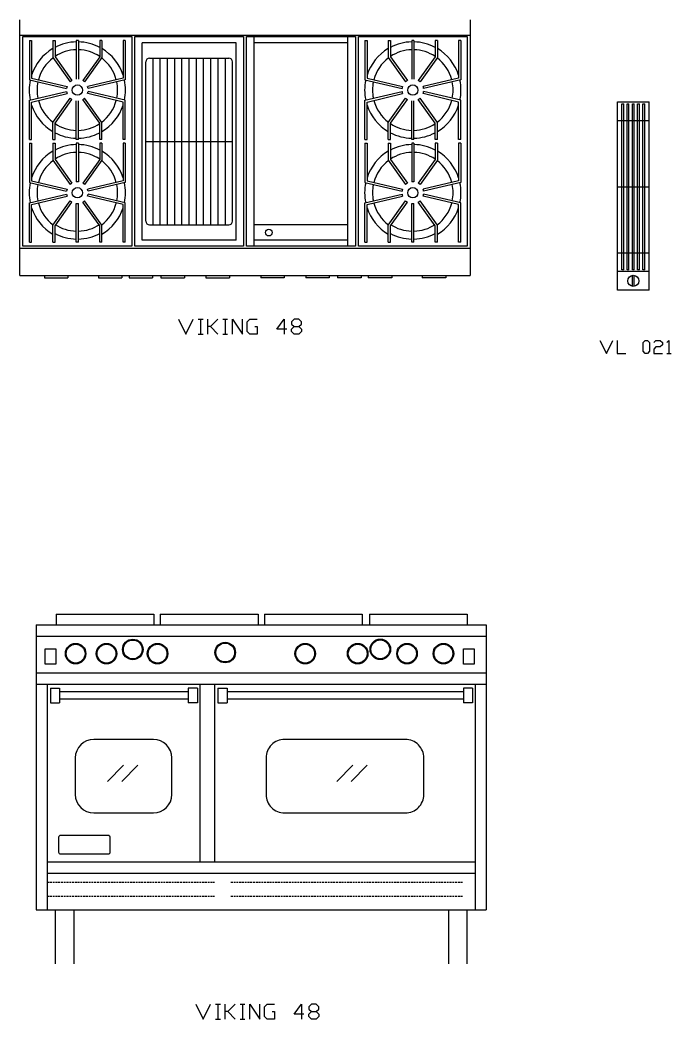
# Model space of a CAD drawing. Header units: inches. Extents: x 6 to 779, y -1361 to -812.
# Drawn here: x 166.7 to 343.1, y -1355.2 to -1084.7 of the extents above; entities that cross this region are included whole.
import ezdxf

# ---------------------------------------------------------------- set-up
doc = ezdxf.new("R2010")
doc.units = ezdxf.units.IN
doc.header["$MEASUREMENT"] = 0
doc.linetypes.add('DASHED', pattern=[0.75, 0.5, -0.25])
doc.layers.add('CABS', color=7, linetype='Continuous')
doc.layers.add('Text', color=6, linetype='Continuous')

msp = doc.modelspace()

# ---------------------------------------------------------------- linework, layer by layer
at = {"layer": 'CABS', "color": 1}
for p, q in [((166.69, -1153.89), (166.69, -1084.69)), ((288.69, -1084.69), (288.69, -1153.89)), ((166.69, -1088.79), (288.69, -1088.79)), ((166.69, -1153.89), (288.69, -1153.89))]:
    msp.add_line(p, q, dxfattribs=at)
at = {"layer": 'CABS', "color": 7}
for p, q in [((167.49, -1089.19), (196.99, -1089.19)), ((167.49, -1145.99), (167.49, -1089.19)), ((169.24, -1090.28), (169.84, -1090.28)), ((169.24, -1090.28), (169.24, -1100.91)), ((169.84, -1090.28), (169.84, -1100.43)), ((175.59, -1090.28), (175.59, -1094.89)), ((175.59, -1090.28), (176.19, -1090.28)), ((176.19, -1090.28), (176.19, -1094.7)), ((182.54, -1090.28), (181.94, -1090.28)), ((181.94, -1090.28), (181.94, -1100.73)), ((182.54, -1090.28), (182.54, -1100.73)), ((188.29, -1090.28), (188.29, -1094.7)), ((188.89, -1090.28), (188.29, -1090.28)), ((188.89, -1090.28), (188.89, -1094.89)), ((194.64, -1090.28), (194.64, -1100.43)), ((195.24, -1090.28), (194.64, -1090.28)), ((195.24, -1090.28), (195.24, -1100.91)), ((196.99, -1089.19), (196.99, -1145.99)), ((197.79, -1145.99), (197.79, -1089.19)), ((197.79, -1089.19), (227.29, -1089.19)), ((227.29, -1089.19), (227.29, -1145.99)), ((228.09, -1145.99), (228.09, -1089.19)), ((228.09, -1089.19), (257.59, -1089.19)), ((230.14, -1145.99), (230.14, -1089.19)), ((255.54, -1145.99), (255.54, -1089.19)), ((257.59, -1089.19), (257.59, -1145.99)), ((258.39, -1089.19), (287.89, -1089.19)), ((258.39, -1145.99), (258.39, -1089.19)), ((260.14, -1090.28), (260.14, -1100.91)), ((260.14, -1090.28), (260.74, -1090.28)), ((260.74, -1090.28), (260.74, -1100.43)), ((266.49, -1090.28), (267.09, -1090.28)), ((266.49, -1090.28), (266.49, -1094.89)), ((267.09, -1090.28), (267.09, -1094.7)), ((272.84, -1090.28), (272.84, -1100.73)), ((273.44, -1090.28), (272.84, -1090.28)), ((273.44, -1090.28), (273.44, -1100.73)), ((279.79, -1090.28), (279.19, -1090.28)), ((279.19, -1090.28), (279.19, -1094.7)), ((279.79, -1090.28), (279.79, -1094.89)), ((286.14, -1090.28), (285.54, -1090.28)), ((285.54, -1090.28), (285.54, -1100.43)), ((286.14, -1090.28), (286.14, -1100.91)), ((287.89, -1089.19), (287.89, -1145.99)), ((199.84, -1144.3), (199.84, -1090.88)), ((225.24, -1090.88), (199.84, -1090.88)), ((225.24, -1144.3), (225.24, -1090.88)), ((255.54, -1090.88), (230.14, -1090.88)), ((175.59, -1094.89), (180.29, -1101.46)), ((176.19, -1094.7), (180.78, -1101.11)), ((188.29, -1094.7), (183.71, -1101.11)), ((188.89, -1094.89), (184.2, -1101.46)), ((201.79, -1095.03), (223.29, -1095.03)), ((202.75, -1140.15), (202.75, -1095.03)), ((204.71, -1140.15), (204.71, -1095.03)), ((206.67, -1140.15), (206.67, -1095.03)), ((208.63, -1140.15), (208.63, -1095.03)), ((210.59, -1140.15), (210.59, -1095.03)), ((212.54, -1140.15), (212.54, -1095.03)), ((214.5, -1140.15), (214.5, -1095.03)), ((216.46, -1140.15), (216.46, -1095.03)), ((218.42, -1140.15), (218.42, -1095.03)), ((220.38, -1140.15), (220.38, -1095.03)), ((222.34, -1140.15), (222.34, -1095.03)), ((266.49, -1094.89), (271.19, -1101.46)), ((267.09, -1094.7), (271.68, -1101.11)), ((279.19, -1094.7), (274.61, -1101.11)), ((279.79, -1094.89), (275.1, -1101.46)), ((200.79, -1139.15), (200.79, -1096.03)), ((224.29, -1139.15), (224.29, -1096.03)), ((169.24, -1100.91), (179.32, -1103.29)), ((169.84, -1100.43), (179.45, -1102.7)), ((194.64, -1100.43), (185.04, -1102.7)), ((195.24, -1100.91), (185.17, -1103.29)), ((260.14, -1100.91), (270.22, -1103.29)), ((260.74, -1100.43), (270.35, -1102.7)), ((285.54, -1100.43), (275.94, -1102.7)), ((286.14, -1100.91), (276.07, -1103.29)), ((169.24, -1106.43), (179.32, -1104.06)), ((169.24, -1117.06), (169.24, -1106.43)), ((169.84, -1106.91), (179.45, -1104.64)), ((175.59, -1112.46), (180.29, -1105.89)), ((176.19, -1112.65), (180.78, -1106.24)), ((188.29, -1112.65), (183.71, -1106.24)), ((188.89, -1112.46), (184.2, -1105.89)), ((194.64, -1106.91), (185.04, -1104.64)), ((195.24, -1106.43), (185.17, -1104.06)), ((195.24, -1117.06), (195.24, -1106.43)), ((260.14, -1106.43), (270.22, -1104.06)), ((260.14, -1117.06), (260.14, -1106.43)), ((260.74, -1106.91), (270.35, -1104.64)), ((266.49, -1112.46), (271.19, -1105.89)), ((267.09, -1112.65), (271.68, -1106.24)), ((279.19, -1112.65), (274.61, -1106.24)), ((279.79, -1112.46), (275.1, -1105.89)), ((285.54, -1106.91), (275.94, -1104.64)), ((286.14, -1106.43), (276.07, -1104.06)), ((286.14, -1117.06), (286.14, -1106.43)), ((169.84, -1117.06), (169.84, -1106.91)), ((181.94, -1117.06), (181.94, -1106.61)), ((182.54, -1117.06), (182.54, -1106.61)), ((194.64, -1117.06), (194.64, -1106.91)), ((260.74, -1117.06), (260.74, -1106.91)), ((272.84, -1117.06), (272.84, -1106.61)), ((273.44, -1117.06), (273.44, -1106.61)), ((285.54, -1117.06), (285.54, -1106.91)), ((328.59, -1157.84), (328.59, -1106.88)), ((328.59, -1106.88), (337.16, -1106.88)), ((329.77, -1152.33), (329.77, -1107.38)), ((329.77, -1107.38), (330.27, -1107.38)), ((330.27, -1152.33), (330.27, -1107.38)), ((331.2, -1152.33), (331.2, -1107.38)), ((331.2, -1107.38), (331.7, -1107.38)), ((331.7, -1152.33), (331.7, -1107.38)), ((332.63, -1152.33), (332.63, -1107.38)), ((332.63, -1107.38), (333.13, -1107.38)), ((333.13, -1152.33), (333.13, -1107.38)), ((334.06, -1152.33), (334.06, -1107.38)), ((334.06, -1107.38), (334.56, -1107.38)), ((334.56, -1152.33), (334.56, -1107.38)), ((335.48, -1152.33), (335.48, -1107.38)), ((335.48, -1107.38), (335.98, -1107.38)), ((335.98, -1152.33), (335.98, -1107.38)), ((337.16, -1157.84), (337.16, -1106.88)), ((328.59, -1111.88), (337.16, -1111.88)), ((175.59, -1117.06), (175.59, -1112.46)), ((176.19, -1117.06), (176.19, -1112.65)), ((188.29, -1117.06), (188.29, -1112.65)), ((188.89, -1117.06), (188.89, -1112.46)), ((266.49, -1117.06), (266.49, -1112.46)), ((267.09, -1117.06), (267.09, -1112.65)), ((279.19, -1117.06), (279.19, -1112.65)), ((279.79, -1117.06), (279.79, -1112.46)), ((169.24, -1117.06), (169.84, -1117.06)), ((175.59, -1117.06), (176.19, -1117.06)), ((182.54, -1117.06), (181.94, -1117.06)), ((188.89, -1117.06), (188.29, -1117.06)), ((195.24, -1117.06), (194.64, -1117.06)), ((260.14, -1117.06), (260.74, -1117.06)), ((266.49, -1117.06), (267.09, -1117.06)), ((273.44, -1117.06), (272.84, -1117.06)), ((279.79, -1117.06), (279.19, -1117.06)), ((286.14, -1117.06), (285.54, -1117.06)), ((169.24, -1118.08), (169.24, -1128.7)), ((169.24, -1118.08), (169.84, -1118.08)), ((169.84, -1118.08), (169.84, -1128.23)), ((175.59, -1118.08), (175.59, -1122.68)), ((175.59, -1118.08), (176.19, -1118.08)), ((176.19, -1118.08), (176.19, -1122.49)), ((181.94, -1118.08), (181.94, -1128.53)), ((182.54, -1118.08), (181.94, -1118.08)), ((182.54, -1118.08), (182.54, -1128.53)), ((188.29, -1118.08), (188.29, -1122.49)), ((188.89, -1118.08), (188.29, -1118.08)), ((188.89, -1118.08), (188.89, -1122.68)), ((194.64, -1118.08), (194.64, -1128.23)), ((195.24, -1118.08), (194.64, -1118.08)), ((195.24, -1118.08), (195.24, -1128.7)), ((200.79, -1117.59), (224.29, -1117.59)), ((260.14, -1118.08), (260.14, -1128.7)), ((260.14, -1118.08), (260.74, -1118.08)), ((260.74, -1118.08), (260.74, -1128.23)), ((266.49, -1118.08), (266.49, -1122.68)), ((266.49, -1118.08), (267.09, -1118.08)), ((267.09, -1118.08), (267.09, -1122.49)), ((272.84, -1118.08), (272.84, -1128.53)), ((273.44, -1118.08), (272.84, -1118.08)), ((273.44, -1118.08), (273.44, -1128.53)), ((279.19, -1118.08), (279.19, -1122.49)), ((279.79, -1118.08), (279.19, -1118.08)), ((279.79, -1118.08), (279.79, -1122.68)), ((285.54, -1118.08), (285.54, -1128.23)), ((286.14, -1118.08), (285.54, -1118.08)), ((286.14, -1118.08), (286.14, -1128.7)), ((175.59, -1122.68), (180.29, -1129.25)), ((176.19, -1122.49), (180.78, -1128.9)), ((188.29, -1122.49), (183.71, -1128.9)), ((188.89, -1122.68), (184.2, -1129.25)), ((266.49, -1122.68), (271.19, -1129.25)), ((267.09, -1122.49), (271.68, -1128.9)), ((279.19, -1122.49), (274.61, -1128.9)), ((279.79, -1122.68), (275.1, -1129.25)), ((169.24, -1128.7), (179.32, -1131.08)), ((169.84, -1128.23), (179.45, -1130.5)), ((194.64, -1128.23), (185.04, -1130.5)), ((195.24, -1128.7), (185.17, -1131.08)), ((260.14, -1128.7), (270.22, -1131.08)), ((260.74, -1128.23), (270.35, -1130.5)), ((285.54, -1128.23), (275.94, -1130.5)), ((286.14, -1128.7), (276.07, -1131.08)), ((328.59, -1129.85), (337.16, -1129.85)), ((169.24, -1134.23), (179.32, -1131.85)), ((169.84, -1134.7), (179.45, -1132.43)), ((194.64, -1134.7), (185.04, -1132.43)), ((195.24, -1134.23), (185.17, -1131.85)), ((260.14, -1134.23), (270.22, -1131.85)), ((260.74, -1134.7), (270.35, -1132.43)), ((285.54, -1134.7), (275.94, -1132.43)), ((286.14, -1134.23), (276.07, -1131.85)), ((169.24, -1144.86), (169.24, -1134.23)), ((169.84, -1144.86), (169.84, -1134.7)), ((175.59, -1140.25), (180.29, -1133.68)), ((176.19, -1140.44), (180.78, -1134.03)), ((181.94, -1144.86), (181.94, -1134.41)), ((182.54, -1144.86), (182.54, -1134.41)), ((188.29, -1140.44), (183.71, -1134.03)), ((188.89, -1140.25), (184.2, -1133.68)), ((194.64, -1144.86), (194.64, -1134.7)), ((195.24, -1144.86), (195.24, -1134.23)), ((260.14, -1144.86), (260.14, -1134.23)), ((260.74, -1144.86), (260.74, -1134.7)), ((266.49, -1140.25), (271.19, -1133.68)), ((267.09, -1140.44), (271.68, -1134.03)), ((272.84, -1144.86), (272.84, -1134.41)), ((273.44, -1144.86), (273.44, -1134.41)), ((279.19, -1140.44), (274.61, -1134.03)), ((279.79, -1140.25), (275.1, -1133.68)), ((285.54, -1144.86), (285.54, -1134.7)), ((286.14, -1144.86), (286.14, -1134.23)), ((175.59, -1144.86), (175.59, -1140.25)), ((176.19, -1144.86), (176.19, -1140.44)), ((188.29, -1144.86), (188.29, -1140.44)), ((188.89, -1144.86), (188.89, -1140.25)), ((201.79, -1140.15), (223.29, -1140.15)), ((255.54, -1140.18), (230.14, -1140.18)), ((266.49, -1144.86), (266.49, -1140.25)), ((267.09, -1144.86), (267.09, -1140.44)), ((279.19, -1144.86), (279.19, -1140.44)), ((279.79, -1144.86), (279.79, -1140.25)), ((225.24, -1144.3), (199.84, -1144.3)), ((255.54, -1144.3), (230.14, -1144.3)), ((166.69, -1146.49), (288.69, -1146.49)), ((196.99, -1145.99), (167.49, -1145.99)), ((169.24, -1144.86), (169.84, -1144.86)), ((175.59, -1144.86), (176.19, -1144.86)), ((182.54, -1144.86), (181.94, -1144.86)), ((188.89, -1144.86), (188.29, -1144.86)), ((195.24, -1144.86), (194.64, -1144.86)), ((227.29, -1145.99), (197.79, -1145.99)), ((257.59, -1145.99), (228.09, -1145.99)), ((287.89, -1145.99), (258.39, -1145.99)), ((260.14, -1144.86), (260.74, -1144.86)), ((266.49, -1144.86), (267.09, -1144.86)), ((273.44, -1144.86), (272.84, -1144.86)), ((279.79, -1144.86), (279.19, -1144.86)), ((286.14, -1144.86), (285.54, -1144.86)), ((337.16, -1147.83), (328.59, -1147.83)), ((330.27, -1152.33), (329.77, -1152.33)), ((331.7, -1152.33), (331.2, -1152.33)), ((333.13, -1152.33), (332.63, -1152.33)), ((334.56, -1152.33), (334.06, -1152.33)), ((335.98, -1152.33), (335.48, -1152.33)), ((173.34, -1153.89), (173.34, -1154.53)), ((173.34, -1154.53), (179.69, -1154.53)), ((179.69, -1153.89), (179.69, -1154.53)), ((187.98, -1153.89), (187.98, -1154.53)), ((187.98, -1154.53), (194.33, -1154.53)), ((194.33, -1153.89), (194.33, -1154.53)), ((196.27, -1153.89), (196.27, -1154.53)), ((196.27, -1154.53), (202.62, -1154.53)), ((202.62, -1153.89), (202.62, -1154.53)), ((204.89, -1153.89), (204.89, -1154.53)), ((204.89, -1154.53), (211.24, -1154.53)), ((211.24, -1153.89), (211.24, -1154.53)), ((217.09, -1153.89), (217.09, -1154.53)), ((217.09, -1154.53), (223.44, -1154.53)), ((223.44, -1153.89), (223.44, -1154.53)), ((231.95, -1153.89), (231.95, -1154.53)), ((238.3, -1154.53), (231.95, -1154.53)), ((238.3, -1153.89), (238.3, -1154.53)), ((244.15, -1153.89), (244.15, -1154.53)), ((250.5, -1154.53), (244.15, -1154.53)), ((250.5, -1153.89), (250.5, -1154.53)), ((252.77, -1153.89), (252.77, -1154.53)), ((259.12, -1154.53), (252.77, -1154.53)), ((259.12, -1153.89), (259.12, -1154.53)), ((261.06, -1153.89), (261.06, -1154.53)), ((267.41, -1154.53), (261.06, -1154.53)), ((267.41, -1153.89), (267.41, -1154.53)), ((275.7, -1153.89), (275.7, -1154.53)), ((282.05, -1154.53), (275.7, -1154.53)), ((282.05, -1153.89), (282.05, -1154.53)), ((337.16, -1152.83), (328.59, -1152.83)), ((332.63, -1156.82), (332.63, -1153.86)), ((333.13, -1156.82), (333.13, -1153.86)), ((337.16, -1157.84), (328.59, -1157.84)), ((171.07, -1264.52), (292.99, -1264.52))]:
    msp.add_line(p, q, dxfattribs=at)
at = {"layer": 'CABS'}
for p, q in [((176.47, -1245.62), (176.47, -1248.52)), ((176.47, -1245.62), (202.97, -1245.62)), ((202.97, -1245.62), (202.97, -1248.52)), ((204.69, -1245.62), (231.19, -1245.62)), ((204.69, -1245.62), (204.69, -1248.52)), ((231.19, -1245.62), (231.19, -1248.52)), ((232.92, -1245.62), (259.42, -1245.62)), ((232.92, -1245.62), (232.92, -1248.52)), ((259.42, -1245.62), (259.42, -1248.52)), ((261.37, -1245.62), (287.87, -1245.62)), ((261.37, -1245.62), (261.37, -1248.52)), ((287.87, -1245.62), (287.87, -1248.52)), ((171.07, -1248.52), (292.99, -1248.52)), ((171.07, -1248.52), (171.07, -1325.72)), ((292.99, -1248.52), (292.99, -1325.72)), ((174.07, -1264.52), (174.07, -1325.72)), ((215.44, -1264.52), (215.44, -1312.72)), ((219.44, -1264.52), (219.44, -1312.72)), ((289.99, -1264.52), (289.99, -1325.72)), ((202.83, -1279.54), (186.68, -1279.54)), ((202.83, -1279.54), (186.68, -1279.54)), ((181.68, -1284.54), (181.68, -1294.45)), ((207.83, -1294.45), (207.83, -1284.54)), ((186.68, -1299.45), (202.83, -1299.45)), ((186.68, -1299.45), (202.83, -1299.45)), ((174.07, -1312.72), (219.44, -1312.72)), ((219.44, -1312.72), (289.99, -1312.72)), ((174.07, -1315.72), (219.44, -1315.72)), ((219.44, -1315.72), (289.99, -1315.72)), ((171.07, -1325.72), (292.99, -1325.72)), ((176.27, -1325.72), (176.27, -1340.32)), ((181.27, -1325.72), (181.27, -1340.32)), ((282.79, -1325.72), (282.79, -1340.32)), ((287.79, -1325.72), (287.79, -1340.32))]:
    msp.add_line(p, q, dxfattribs=at)
at = {"layer": 'CABS', "color": 8}
for p, q in [((171.07, -1251.52), (292.99, -1251.52)), ((171.07, -1261.52), (292.99, -1261.52)), ((194.73, -1286.53), (190.38, -1290.88)), ((198.65, -1286.53), (194.3, -1290.88)), ((256.89, -1286.53), (252.54, -1290.88)), ((260.8, -1286.53), (256.45, -1290.88))]:
    msp.add_line(p, q, dxfattribs=at)
at = {"layer": 'CABS', "color": 7, "linetype": 'Continuous'}
for p, q in [((174.93, -1265.63), (174.93, -1269.63)), ((174.93, -1265.63), (177.43, -1265.63)), ((177.43, -1265.63), (177.43, -1269.63)), ((212.28, -1265.63), (212.28, -1269.63)), ((214.78, -1265.63), (212.28, -1265.63)), ((214.78, -1265.63), (214.78, -1269.63)), ((220.3, -1265.63), (222.8, -1265.63)), ((220.3, -1265.63), (220.3, -1269.63)), ((222.8, -1265.63), (222.8, -1269.63)), ((286.83, -1265.63), (286.83, -1269.63)), ((289.33, -1265.63), (286.83, -1265.63)), ((289.33, -1265.63), (289.33, -1269.63)), ((212.28, -1266.63), (177.43, -1266.63)), ((212.28, -1268.63), (177.43, -1268.63)), ((286.83, -1266.63), (222.8, -1266.63)), ((286.83, -1268.63), (222.8, -1268.63)), ((174.93, -1269.63), (177.43, -1269.63)), ((214.78, -1269.63), (212.28, -1269.63)), ((220.3, -1269.63), (222.8, -1269.63)), ((289.33, -1269.63), (286.83, -1269.63))]:
    msp.add_line(p, q, dxfattribs=at)
at = {"layer": 'CABS', "color": 8, "linetype": 'DASHED'}
for p, q in [((174.07, -1318.18), (219.44, -1318.18)), ((223.85, -1318.18), (286.58, -1318.18)), ((174.07, -1321.96), (219.44, -1321.96)), ((223.85, -1321.96), (286.58, -1321.96))]:
    msp.add_line(p, q, dxfattribs=at)
at = {"layer": 'CABS'}
for points in [[(173.49, -1255.03), (176.43, -1255.03), (176.43, -1259.14), (173.49, -1259.14)], [(286.83, -1255.03), (289.76, -1255.03), (289.76, -1259.14), (286.83, -1259.14)]]:
    msp.add_lwpolyline(points, close=True, dxfattribs=at)
for points in [[(238.37, -1299.45), (271.12, -1299.45, 0.414214), (276.12, -1294.45), (276.12, -1284.54, 0.414214), (271.12, -1279.54), (238.37, -1279.54, 0.414214), (233.37, -1284.54), (233.37, -1294.45, 0.414214)], [(177.67, -1310.53), (190.63, -1310.53, 0.414214), (191.13, -1310.03), (191.13, -1306.04, 0.414214), (190.63, -1305.54), (177.67, -1305.54, 0.414214), (177.17, -1306.04), (177.17, -1310.03, 0.414214)]]:
    msp.add_lwpolyline(points, format="xyb", close=True, dxfattribs=at)
for points in [[(323.85, -1171.49, 0), (325.6, -1174.99, 0)], [(325.6, -1174.99, 0), (327.35, -1171.49, 0)], [(328.52, -1171.49, 0), (328.52, -1174.99, 0)], [(335.52, -1172.07, 0), (336.1, -1171.49, 0)], [(335.52, -1174.41, 0), (335.52, -1172.07, 0)], [(336.1, -1171.49, 0), (336.69, -1171.49, 0)], [(336.69, -1171.49, 0), (337.27, -1172.07, 0)], [(337.27, -1172.07, 0), (337.27, -1174.41, 0)], [(338.44, -1172.07, 0), (339.02, -1171.49, 0)], [(339.02, -1173.24, 0), (338.44, -1173.82, 0)], [(338.44, -1173.82, 0), (338.44, -1174.99, 0)], [(339.02, -1171.49, 0), (340.19, -1171.49, 0)], [(340.19, -1173.24, 0), (339.02, -1173.24, 0)], [(340.19, -1171.49, 0), (340.77, -1172.07, 0)], [(340.77, -1172.66, 0), (340.19, -1173.24, 0)], [(340.77, -1172.07, 0), (340.77, -1172.66, 0)], [(341.94, -1172.07, 0), (342.52, -1171.49, 0)], [(342.52, -1171.49, 0), (342.52, -1174.99, 0)], [(328.52, -1174.99, 0), (330.85, -1174.99, 0)], [(336.1, -1174.99, 0), (335.52, -1174.41, 0)], [(336.69, -1174.99, 0), (336.1, -1174.99, 0)], [(337.27, -1174.41, 0), (336.69, -1174.99, 0)], [(338.44, -1174.99, 0), (340.77, -1174.99, 0)], [(341.94, -1174.99, 0), (343.1, -1174.99, 0)]]:
    msp.add_polyline3d(points, dxfattribs=at)
at = {"layer": 'CABS', "color": 7}
for centre, radius in [((182.24, -1103.67), 1.39), ((273.14, -1103.67), 1.39), ((182.24, -1131.47), 1.39), ((273.14, -1131.47), 1.39), ((234.13, -1142.28), 0.898), ((332.88, -1155.34), 1.5), ((197.26, -1255.16), 2.78), ((197.26, -1255.16), 2.55), ((264.33, -1255.13), 2.78), ((264.33, -1255.13), 2.55), ((181.77, -1256.3), 2.78), ((181.77, -1256.3), 2.55), ((190.14, -1256.3), 2.78), ((190.14, -1256.3), 2.55), ((203.98, -1256.3), 2.78), ((203.98, -1256.3), 2.55), ((222.31, -1256), 2.78), ((222.31, -1256), 2.55), ((243.98, -1256.3), 2.78), ((243.98, -1256.3), 2.55), ((258.2, -1256.3), 2.78), ((258.2, -1256.3), 2.55), ((271.58, -1256.3), 2.78), ((271.58, -1256.3), 2.55), ((281.43, -1256.3), 2.78), ((281.43, -1256.3), 2.55)]:
    msp.add_circle(centre, radius, dxfattribs=at)
for centre, radius, start, end in [((182.24, -1103.67), 13.05, 120.637, 161.8467), ((182.24, -1103.67), 13.05, 91.3173, 117.6209), ((182.24, -1103.67), 10.92, 91.5747, 123.6543), ((182.24, -1103.67), 13.05, 62.3791, 88.6827), ((182.24, -1103.67), 10.92, 56.3457, 88.4253), ((182.24, -1103.67), 13.05, 18.1533, 59.363), ((273.14, -1103.67), 13.05, 120.637, 161.8467), ((273.14, -1103.67), 13.05, 91.3173, 117.6209), ((273.14, -1103.67), 10.92, 91.5747, 123.6543), ((273.14, -1103.67), 13.05, 62.3791, 88.6827), ((273.14, -1103.67), 10.92, 56.3457, 88.4253), ((273.14, -1103.67), 13.05, 18.1533, 59.363), ((182.24, -1103.67), 10.92, 127.1421, 165.1345), ((182.24, -1103.67), 10.92, 14.8655, 52.8579), ((201.79, -1096.03), 1, 90, 180), ((223.29, -1096.03), 1, 0, 90), ((273.14, -1103.67), 10.92, 127.1421, 165.1345), ((273.14, -1103.67), 10.92, 14.8655, 52.8579), ((182.24, -1103.67), 13.05, 168.0265, 191.9735), ((182.24, -1103.67), 2.95, 275.8286, 275.8286), ((182.24, -1103.67), 2.95, 95.8286, 95.8286), ((182.24, -1103.67), 2.95, 119.7388, 131.396), ((182.24, -1103.67), 2.95, 48.604, 60.2612), ((182.24, -1103.67), 13.05, 348.0265, 11.9735), ((273.14, -1103.67), 13.05, 168.0265, 191.9735), ((273.14, -1103.67), 2.95, 275.8286, 275.8286), ((273.14, -1103.67), 2.95, 95.8286, 95.8286), ((273.14, -1103.67), 2.95, 119.7388, 131.396), ((273.14, -1103.67), 2.95, 48.604, 60.2612), ((273.14, -1103.67), 13.05, 348.0265, 11.9735), ((182.24, -1103.67), 10.92, 168.2839, 191.7161), ((182.24, -1103.67), 2.95, 160.8806, 172.5378), ((182.24, -1103.67), 2.95, 7.4622, 19.1194), ((182.24, -1103.67), 10.92, 348.2839, 11.7161), ((273.14, -1103.67), 10.92, 168.2839, 191.7161), ((273.14, -1103.67), 2.95, 160.8806, 172.5378), ((273.14, -1103.67), 2.95, 7.4622, 19.1194), ((273.14, -1103.67), 10.92, 348.2839, 11.7161), ((182.24, -1103.67), 10.92, 194.8655, 232.8579), ((182.24, -1103.67), 2.95, 187.4622, 199.1194), ((182.24, -1103.67), 2.95, 228.604, 240.2612), ((182.24, -1103.67), 2.95, 299.7388, 311.396), ((182.24, -1103.67), 2.95, 340.8806, 352.5378), ((182.24, -1103.67), 10.92, 307.1421, 345.1345), ((273.14, -1103.67), 10.92, 194.8655, 232.8579), ((273.14, -1103.67), 2.95, 187.4622, 199.1194), ((273.14, -1103.67), 2.95, 228.604, 240.2612), ((273.14, -1103.67), 2.95, 299.7388, 311.396), ((273.14, -1103.67), 2.95, 340.8806, 352.5378), ((273.14, -1103.67), 10.92, 307.1421, 345.1345), ((182.24, -1103.67), 13.05, 198.1533, 239.363), ((182.24, -1103.67), 13.05, 300.637, 341.8467), ((273.14, -1103.67), 13.05, 198.1533, 239.363), ((273.14, -1103.67), 13.05, 300.637, 341.8467), ((182.24, -1103.67), 10.92, 236.3457, 268.4253), ((182.24, -1103.67), 10.92, 271.5747, 303.6543), ((273.14, -1103.67), 10.92, 236.3457, 268.4253), ((273.14, -1103.67), 10.92, 271.5747, 303.6543), ((182.24, -1103.67), 13.05, 242.3791, 268.6827), ((182.24, -1103.67), 13.05, 271.3173, 297.6209), ((273.14, -1103.67), 13.05, 242.3791, 268.6827), ((273.14, -1103.67), 13.05, 271.3173, 297.6209), ((182.24, -1131.47), 13.05, 91.3173, 117.6209), ((182.24, -1131.47), 13.05, 62.3791, 88.6827), ((273.14, -1131.47), 13.05, 91.3173, 117.6209), ((273.14, -1131.47), 13.05, 62.3791, 88.6827), ((182.24, -1131.47), 13.05, 120.637, 161.8467), ((182.24, -1131.47), 10.92, 127.1421, 165.1345), ((182.24, -1131.47), 10.92, 91.5747, 123.6543), ((182.24, -1131.47), 10.92, 56.3457, 88.4253), ((182.24, -1131.47), 10.92, 14.8655, 52.8579), ((182.24, -1131.47), 13.05, 18.1533, 59.363), ((273.14, -1131.47), 13.05, 120.637, 161.8467), ((273.14, -1131.47), 10.92, 127.1421, 165.1345), ((273.14, -1131.47), 10.92, 91.5747, 123.6543), ((273.14, -1131.47), 10.92, 56.3457, 88.4253), ((273.14, -1131.47), 10.92, 14.8655, 52.8579), ((273.14, -1131.47), 13.05, 18.1533, 59.363), ((182.24, -1131.47), 13.05, 168.0265, 191.9735), ((182.24, -1131.47), 10.92, 168.2839, 191.7161), ((182.24, -1131.47), 2.95, 160.8806, 172.5378), ((182.24, -1131.47), 2.95, 119.7388, 131.396), ((182.24, -1131.47), 2.95, 84.1714, 95.8286), ((182.24, -1131.47), 2.95, 48.604, 60.2612), ((182.24, -1131.47), 2.95, 7.4622, 19.1194), ((182.24, -1131.47), 10.92, 348.2839, 11.7161), ((182.24, -1131.47), 13.05, 348.0265, 11.9735), ((273.14, -1131.47), 13.05, 168.0265, 191.9735), ((273.14, -1131.47), 10.92, 168.2839, 191.7161), ((273.14, -1131.47), 2.95, 160.8806, 172.5378), ((273.14, -1131.47), 2.95, 119.7388, 131.396), ((273.14, -1131.47), 2.95, 84.1714, 95.8286), ((273.14, -1131.47), 2.95, 48.604, 60.2612), ((273.14, -1131.47), 2.95, 7.4622, 19.1194), ((273.14, -1131.47), 10.92, 348.2839, 11.7161), ((273.14, -1131.47), 13.05, 348.0265, 11.9735), ((182.24, -1131.47), 2.95, 187.4622, 199.1194), ((182.24, -1131.47), 2.95, 340.8806, 352.5378), ((273.14, -1131.47), 2.95, 187.4622, 199.1194), ((273.14, -1131.47), 2.95, 340.8806, 352.5378), ((182.24, -1131.47), 13.05, 198.1533, 239.363), ((182.24, -1131.47), 10.92, 194.8655, 232.8579), ((182.24, -1131.47), 2.95, 228.604, 240.2612), ((182.24, -1131.47), 2.95, 264.1714, 275.8286), ((182.24, -1131.47), 2.95, 299.7388, 311.396), ((182.24, -1131.47), 10.92, 307.1421, 345.1345), ((182.24, -1131.47), 13.05, 300.637, 341.8467), ((273.14, -1131.47), 13.05, 198.1533, 239.363), ((273.14, -1131.47), 10.92, 194.8655, 232.8579), ((273.14, -1131.47), 2.95, 228.604, 240.2612), ((273.14, -1131.47), 2.95, 264.1714, 275.8286), ((273.14, -1131.47), 2.95, 299.7388, 311.396), ((273.14, -1131.47), 10.92, 307.1421, 345.1345), ((273.14, -1131.47), 13.05, 300.637, 341.8467), ((182.24, -1130.97), 10.92, 236.3457, 268.4253), ((182.24, -1130.97), 10.92, 271.5747, 303.6543), ((201.79, -1139.15), 1, 180, 270), ((223.29, -1139.15), 1, 270, 0), ((273.14, -1130.97), 10.92, 236.3457, 268.4253), ((273.14, -1130.97), 10.92, 271.5747, 303.6543), ((182.24, -1130.97), 13.05, 242.3791, 268.6827), ((182.24, -1130.97), 13.05, 271.3173, 297.6209), ((273.14, -1130.97), 13.05, 242.3791, 268.6827), ((273.14, -1130.97), 13.05, 271.3173, 297.6209)]:
    msp.add_arc(centre, radius, start, end, dxfattribs=at)
at = {"layer": 'CABS'}
for centre, start, end in [((186.68, -1284.54), 90, 180), ((202.83, -1284.54), 0, 90), ((186.68, -1294.45), 180, 270), ((202.83, -1294.45), 270, 0)]:
    msp.add_arc(centre, 5, start, end, dxfattribs=at)
at = {"layer": 'Text'}
for points in [[(209.63, -1165.74, 0), (211.63, -1169.74, 0)], [(211.63, -1169.74, 0), (213.63, -1165.74, 0)], [(214.96, -1165.74, 0), (216.29, -1165.74, 0)], [(215.63, -1165.74, 0), (215.63, -1169.74, 0)], [(217.63, -1169.74, 0), (217.63, -1165.74, 0)], [(220.29, -1165.74, 0), (218.29, -1167.74, 0)], [(221.63, -1165.74, 0), (222.96, -1165.74, 0)], [(222.29, -1165.74, 0), (222.29, -1169.74, 0)], [(224.29, -1169.74, 0), (224.29, -1165.74, 0)], [(224.29, -1165.74, 0), (226.96, -1169.74, 0)], [(226.96, -1169.74, 0), (226.96, -1165.74, 0)], [(228.29, -1166.4, 0), (228.96, -1165.74, 0)], [(228.96, -1165.74, 0), (230.96, -1165.74, 0)], [(236.29, -1168.4, 0), (238.29, -1165.74, 0)], [(238.29, -1165.74, 0), (238.29, -1169.74, 0)], [(240.96, -1165.74, 0), (240.29, -1166.4, 0)], [(242.29, -1165.74, 0), (240.96, -1165.74, 0)], [(242.96, -1166.4, 0), (242.29, -1165.74, 0)], [(218.29, -1167.74, 0), (217.63, -1167.74, 0)], [(218.29, -1167.74, 0), (220.29, -1169.74, 0)], [(228.29, -1169.07, 0), (228.29, -1166.4, 0)], [(230.29, -1167.74, 0), (230.96, -1167.74, 0)], [(230.96, -1167.74, 0), (230.96, -1169.74, 0)], [(238.96, -1168.4, 0), (236.29, -1168.4, 0)], [(240.29, -1166.4, 0), (240.29, -1167.07, 0)], [(240.29, -1167.07, 0), (240.96, -1167.74, 0)], [(240.29, -1168.4, 0), (240.96, -1167.74, 0)], [(240.29, -1169.07, 0), (240.29, -1168.4, 0)], [(240.96, -1167.74, 0), (242.29, -1167.74, 0)], [(242.29, -1167.74, 0), (242.96, -1167.07, 0)], [(242.29, -1167.74, 0), (242.96, -1168.4, 0)], [(242.96, -1167.07, 0), (242.96, -1166.4, 0)], [(242.96, -1168.4, 0), (242.96, -1169.07, 0)], [(214.96, -1169.74, 0), (216.29, -1169.74, 0)], [(221.63, -1169.74, 0), (222.96, -1169.74, 0)], [(228.96, -1169.74, 0), (228.29, -1169.07, 0)], [(230.96, -1169.74, 0), (228.96, -1169.74, 0)], [(240.96, -1169.74, 0), (240.29, -1169.07, 0)], [(242.29, -1169.74, 0), (240.96, -1169.74, 0)], [(242.96, -1169.07, 0), (242.29, -1169.74, 0)], [(214.32, -1351.24, 0), (216.32, -1355.24, 0)], [(216.32, -1355.24, 0), (218.32, -1351.24, 0)], [(219.65, -1351.24, 0), (220.99, -1351.24, 0)], [(220.32, -1351.24, 0), (220.32, -1355.24, 0)], [(222.32, -1355.24, 0), (222.32, -1351.24, 0)], [(224.99, -1351.24, 0), (222.99, -1353.24, 0)], [(226.32, -1351.24, 0), (227.65, -1351.24, 0)], [(226.99, -1351.24, 0), (226.99, -1355.24, 0)], [(228.99, -1355.24, 0), (228.99, -1351.24, 0)], [(228.99, -1351.24, 0), (231.65, -1355.24, 0)], [(231.65, -1355.24, 0), (231.65, -1351.24, 0)], [(232.99, -1351.91, 0), (233.65, -1351.24, 0)], [(232.99, -1354.58, 0), (232.99, -1351.91, 0)], [(233.65, -1351.24, 0), (235.65, -1351.24, 0)], [(240.99, -1353.91, 0), (242.99, -1351.24, 0)], [(242.99, -1351.24, 0), (242.99, -1355.24, 0)], [(245.65, -1351.24, 0), (244.99, -1351.91, 0)], [(244.99, -1351.91, 0), (244.99, -1352.58, 0)], [(244.99, -1352.58, 0), (245.65, -1353.24, 0)], [(246.99, -1351.24, 0), (245.65, -1351.24, 0)], [(247.65, -1351.91, 0), (246.99, -1351.24, 0)], [(246.99, -1353.24, 0), (247.65, -1352.58, 0)], [(247.65, -1352.58, 0), (247.65, -1351.91, 0)], [(219.65, -1355.24, 0), (220.99, -1355.24, 0)], [(222.99, -1353.24, 0), (222.32, -1353.24, 0)], [(222.99, -1353.24, 0), (224.99, -1355.24, 0)], [(226.32, -1355.24, 0), (227.65, -1355.24, 0)], [(233.65, -1355.24, 0), (232.99, -1354.58, 0)], [(235.65, -1355.24, 0), (233.65, -1355.24, 0)], [(234.99, -1353.24, 0), (235.65, -1353.24, 0)], [(235.65, -1353.24, 0), (235.65, -1355.24, 0)], [(243.65, -1353.91, 0), (240.99, -1353.91, 0)], [(244.99, -1353.91, 0), (245.65, -1353.24, 0)], [(244.99, -1354.58, 0), (244.99, -1353.91, 0)], [(245.65, -1355.24, 0), (244.99, -1354.58, 0)], [(245.65, -1353.24, 0), (246.99, -1353.24, 0)], [(246.99, -1355.24, 0), (245.65, -1355.24, 0)], [(246.99, -1353.24, 0), (247.65, -1353.91, 0)], [(247.65, -1354.58, 0), (246.99, -1355.24, 0)], [(247.65, -1353.91, 0), (247.65, -1354.58, 0)]]:
    msp.add_polyline3d(points, dxfattribs=at)

doc.saveas('drawing.dxf')
